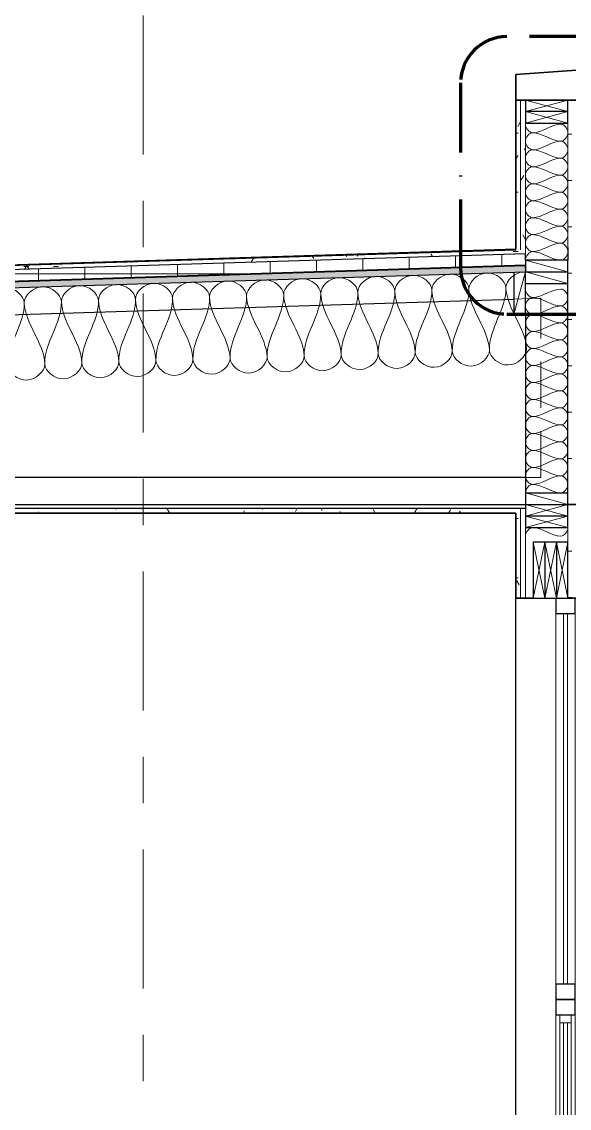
# Model space of a CAD drawing. Header units: inches. Extents: x 6 to 8416, y -388 to 6104.
# Drawn here: x 109.8 to 180.7, y 5890.4 to 6031.1 of the extents above; entities that cross this region are included whole.
import ezdxf

# ---------------------------------------------------------------- set-up
doc = ezdxf.new("R2010")
doc.units = ezdxf.units.IN
doc.header["$MEASUREMENT"] = 0
for name, pattern in [('Center 3_8_', [36, 18, -6, 6, -6]), ('Dash Dot 3_16_', [15, 9, -3, 0, -3]), ('Hidden 1_8_', [9, 6, -3])]:
    doc.linetypes.add(name, pattern=pattern)
for name, color, linetype, lineweight in [('A-ANNO-SYMB', 150, 'Continuous', 13), ('A-DETL', 90, 'Continuous', 13), ('A-DETL-GENF', 92, 'Continuous', 13), ('A-GLAZ', 151, 'Continuous', 25), ('A-GLAZ-SILL', 1, 'Continuous', 18), ('A-ROOF', 132, 'Continuous', 18), ('A-ROOF-PATT', 132, 'Continuous', 35), ('A-WALL', 113, 'Continuous', 25), ('A-WALL-PATT', 111, 'Continuous', 35), ('S-GRID', 1, 'Continuous', 13)]:
    doc.layers.add(name, color=color, linetype=linetype, lineweight=lineweight)
pattern_1 = [(0, (-751.9948, 5590.484), (7.68, 1.92), [0.6336, -5.126, 0.6336, -5.126, -30.72]), (0, (-751.9948, 5590.484), (7.68, 1.92), [-11.52, 0.6336, -10.886, 0.6336, -5.126, -13.44]), (0, (-751.9948, 5590.484), (7.68, 1.92), [-28.8, 0.6336, -3.206, 0.6336, -8.966]), (120, (-749.1148, 5591.444), (-5.5027688, 5.691075), [0.6336, -5.126, 0.6336, -5.126, -30.72]), (120, (-749.1148, 5591.444), (-5.5027688, 5.691075), [-11.52, 0.6336, -10.886, 0.6336, -5.126, -13.44]), (120, (-749.1148, 5591.444), (-5.5027688, 5.691075), [-28.8, 0.6336, -3.206, 0.6336, -8.966]), (240, (-748.1548, 5595.284), (-2.1772312, -7.611075), [0.6336, -5.126, 0.6336, -5.126, -30.72]), (240, (-748.1548, 5595.284), (-2.1772312, -7.611075), [-11.52, 0.6336, -10.886, 0.6336, -5.126, -13.44]), (240, (-748.1548, 5595.284), (-2.1772312, -7.611075), [-28.8, 0.6336, -3.206, 0.6336, -8.966])]
pattern_2 = [(0, (-751.995, 5590.484), (0, 60), [60, 0, 0, 0]), (284.036, (-711.195, 5602.484), (59.99915, -180.0005), [12.369, -235.017]), (284.036, (-713.595, 5602.484), (59.99915, -180.0005), [12.369, -235.017]), (284.036, (-715.995, 5602.484), (59.99915, -180.0005), [12.369, -235.017]), (284.036, (-747.195, 5614.484), (59.99915, -180.0005), [12.369, -235.017]), (284.036, (-749.595, 5614.484), (59.99915, -180.0005), [12.369, -235.017]), (284.036, (-751.995, 5614.484), (59.99915, -180.0005), [12.369, -235.017]), (284.036, (-729.195, 5626.484), (59.99915, -180.0005), [12.369, -235.017]), (284.036, (-731.595, 5626.484), (59.99915, -180.0005), [12.369, -235.017]), (284.036, (-733.995, 5626.484), (59.99915, -180.0005), [12.369, -235.017]), (284.036, (-711.195, 5638.484), (59.99915, -180.0005), [12.369, -235.017]), (284.036, (-713.595, 5638.484), (59.99915, -180.0005), [12.369, -235.017]), (284.036, (-715.995, 5638.484), (59.99915, -180.0005), [12.369, -235.017]), (284.036, (-747.195, 5650.484), (59.99915, -180.0005), [12.369, -235.017]), (284.036, (-749.595, 5650.484), (59.99915, -180.0005), [12.369, -235.017]), (284.036, (-751.995, 5650.484), (59.99915, -180.0005), [12.369, -235.017]), (0, (-751.995, 5596.484), (0, 60), [60, 0, 0, 0]), (0, (-751.995, 5602.484), (0, 60), [60, 0, 0, 0]), (0, (-751.995, 5608.484), (0, 60), [60, 0, 0, 0]), (0, (-751.995, 5614.484), (0, 60), [60, 0, 0, 0]), (0, (-751.995, 5620.484), (0, 60), [60, 0, 0, 0]), (0, (-751.995, 5626.484), (0, 60), [60, 0, 0, 0]), (0, (-751.995, 5632.484), (0, 60), [60, 0, 0, 0]), (0, (-751.995, 5638.484), (0, 60), [60, 0, 0, 0]), (0, (-751.995, 5644.484), (0, 60), [60, 0, 0, 0])]

# ---------------------------------------------------------------- blocks, each defined once
blk = doc.blocks.new('1-2 WD Adaptive - 4-0_x6_-6_-V1-WALL SECTION - PARKING EAST')
at = {"layer": 'A-GLAZ', "lineweight": 13}
for p, q in [((23.19, 5494.88), (23.19, 5572.88)), ((32.88, 5572.88), (32.88, 5494.88)), ((28.38, 5570.88), (28.38, 5522.88)), ((30.88, 5522.88), (30.88, 5570.88)), ((28.38, 5518.88), (28.38, 5496.88)), ((30.88, 5496.88), (30.88, 5518.88))]:
    blk.add_line(p, q, dxfattribs=at)
at = {"layer": 'A-GLAZ', "color": 7}
for p, q in [((28.38, 5572.88), (28.38, 5570.88)), ((30.88, 5572.88), (29.94, 5572.88)), ((30.88, 5570.88), (30.88, 5572.88)), ((28.38, 5570.88), (30.88, 5570.88)), ((30.88, 5522.88), (28.38, 5522.88)), ((28.38, 5522.88), (28.38, 5520.88)), ((30.88, 5520.88), (30.88, 5522.88)), ((30.88, 5520.88), (28.38, 5520.88)), ((28.38, 5520.88), (28.38, 5518.88)), ((28.38, 5520.88), (30.88, 5520.88)), ((30.88, 5518.88), (30.88, 5520.88)), ((28.38, 5518.88), (30.88, 5518.88)), ((30.88, 5496.88), (28.38, 5496.88)), ((28.38, 5496.88), (28.38, 5494.88)), ((30.88, 5494.88), (30.88, 5496.88)), ((29.94, 5494.88), (30.88, 5494.88))]:
    blk.add_line(p, q, dxfattribs=at)
at = {"layer": 'A-GLAZ', "lineweight": 18}
for p, q in [((29.88, 5570.88), (29.38, 5570.88)), ((29.38, 5570.88), (29.38, 5522.88)), ((29.88, 5522.88), (29.88, 5570.88)), ((29.38, 5522.88), (29.88, 5522.88)), ((29.88, 5517.88), (29.38, 5517.88)), ((29.38, 5517.88), (29.38, 5497.88)), ((29.88, 5497.88), (29.88, 5517.88)), ((29.38, 5497.88), (29.88, 5497.88))]:
    blk.add_line(p, q, dxfattribs=at)
at = {"layer": 'A-GLAZ-SILL'}
for p, q in [((30.38, 5518.88), (28.88, 5518.88)), ((28.88, 5518.88), (28.88, 5517.88)), ((28.88, 5517.88), (30.38, 5517.88)), ((28.88, 5517.88), (28.88, 5497.88)), ((30.38, 5517.88), (30.38, 5518.88)), ((30.38, 5497.88), (30.38, 5517.88)), ((28.88, 5497.88), (28.88, 5496.88)), ((30.38, 5497.88), (28.88, 5497.88)), ((28.88, 5496.88), (30.38, 5496.88)), ((30.38, 5496.88), (30.38, 5497.88))]:
    blk.add_line(p, q, dxfattribs=at)
blk = doc.blocks.new('06 Nominal Cut Lumber-Top-AM - 4_ W-20177404-WALL SECTION - PARKING EAST')
at = {"layer": 'A-DETL-GENF', "lineweight": 25}
for p, q in [((24.44, 5972.12), (-113.95, 5972.12)), ((-113.95, 5968.62), (24.44, 5968.62))]:
    blk.add_line(p, q, dxfattribs=at)
blk = doc.blocks.new('06 Nominal Cut Lumber-Top-AM - 4_ W-20177361-WALL SECTION - PARKING EAST')
at = {"layer": 'A-DETL-GENF', "lineweight": 25}
blk.add_line((-113.95, 5990.94), (22.94, 5995.22), dxfattribs=at)
blk = doc.blocks.new('06 Nominal Cut Lumber-Section-AM1 - 2x6 Section-V13-WALL SECTION - PARKING EAST')
at = {"layer": 'A-DETL-GENF', "lineweight": 25}
for p, q in [((24.44, 5968.62), (24.44, 5967.12)), ((29.94, 5967.12), (29.94, 5968.62))]:
    blk.add_line(p, q, dxfattribs=at)
at = {"layer": 'A-DETL-GENF'}
for p, q in [((24.44, 5968.62), (29.94, 5967.12)), ((24.44, 5967.12), (29.94, 5968.62))]:
    blk.add_line(p, q, dxfattribs=at)
blk = doc.blocks.new('06 Nominal Cut Lumber-Section-AM1 - 2x6 Section-V3-WALL SECTION - PARKING EAST')
at = {"layer": 'A-DETL-GENF', "lineweight": 25}
for p, q in [((24.44, 5733.12), (24.44, 5731.62)), ((29.94, 5733.12), (24.44, 5733.12)), ((29.94, 5731.62), (29.94, 5733.12)), ((24.44, 5731.62), (29.94, 5731.62))]:
    blk.add_line(p, q, dxfattribs=at)
at = {"layer": 'A-DETL-GENF'}
for p, q in [((24.44, 5733.12), (29.94, 5731.62)), ((24.44, 5731.62), (29.94, 5733.12))]:
    blk.add_line(p, q, dxfattribs=at)
blk = doc.blocks.new('06 Nominal Cut Lumber-Blocking-Section-AM1 - 2x6 Blocking-16986166-WALL SECTION - PARKING EAST')
at = {"layer": 'A-DETL-GENF', "lineweight": 25}
for p, q in [((24.44, 5970.12), (24.44, 5968.62)), ((29.94, 5968.62), (29.94, 5970.12)), ((24.44, 5968.62), (29.94, 5968.62))]:
    blk.add_line(p, q, dxfattribs=at)
at = {"layer": 'A-DETL-GENF'}
blk.add_line((24.44, 5970.12), (29.94, 5968.62), dxfattribs=at)
blk = doc.blocks.new('06 Nominal Cut Lumber-Top-AM - 6_ W-20154921-WALL SECTION - PARKING EAST')
at = {"layer": 'A-DETL-GENF', "lineweight": 25}
for p, q in [((29.94, 5970.12), (29.94, 5997.26)), ((24.44, 5993.26), (24.44, 5970.12)), ((24.44, 5970.12), (29.94, 5970.12))]:
    blk.add_line(p, q, dxfattribs=at)
blk = doc.blocks.new('06 Nominal Cut Lumber-Blocking-Section-AM1 - 2x6 Blocking-V14-WALL SECTION - PARKING EAST')
at = {"layer": 'A-DETL-GENF'}
blk.add_line((24.44, 5998.76), (29.94, 5997.26), dxfattribs=at)
at = {"layer": 'A-DETL-GENF', "lineweight": 25}
for p, q in [((29.94, 5997.26), (29.94, 5998.76)), ((24.44, 5997.26), (29.94, 5997.26))]:
    blk.add_line(p, q, dxfattribs=at)
blk = doc.blocks.new('06 Nominal Cut Lumber-Blocking-Section-AM1 - 2x6 Blocking-V15-WALL SECTION - PARKING EAST')
at = {"layer": 'A-DETL-GENF', "lineweight": 25}
for p, q in [((24.44, 6000.26), (24.44, 5998.76)), ((29.94, 6000.26), (24.44, 6000.26)), ((29.94, 5998.76), (29.94, 6000.26)), ((24.44, 5998.76), (29.94, 5998.76))]:
    blk.add_line(p, q, dxfattribs=at)
at = {"layer": 'A-DETL-GENF'}
blk.add_line((24.44, 6000.26), (29.94, 5998.76), dxfattribs=at)
blk = doc.blocks.new('06 Nominal Cut Lumber-Blocking-Section-AM1 - 2x6 Blocking-V16-WALL SECTION - PARKING EAST')
at = {"layer": 'A-DETL-GENF'}
blk.add_line((22.94, 5993.26), (24.44, 5998.76), dxfattribs=at)
at = {"layer": 'A-DETL-GENF', "lineweight": 25}
for p, q in [((22.94, 5998.72), (22.94, 5993.26)), ((24.44, 5993.26), (24.44, 5998.76)), ((22.94, 5993.26), (24.44, 5993.26))]:
    blk.add_line(p, q, dxfattribs=at)
blk = doc.blocks.new('06 Plywood-Roof Sheathing-Section-AM - 3_4_-20177304-WALL SECTION - PARKING EAST')
at = {"layer": 'A-DETL-GENF'}
h = blk.add_hatch(dxfattribs=at)
h.set_pattern_fill('FP_9', color=256, style=0, pattern_type=2)
h.set_pattern_definition([(1.79, (-262.408, 5989.4), (-0.062473, 1.999024), [2, 0, 0, 0]), (1.79, (-262.408, 5989.4), (-0.062473, 1.999024), [-2, 0, 0, 0, 0]), (285.826, (-261.061, 5989.842), (2.1863683, -5.9346992), [0.412, -7.834]), (285.826, (-261.141, 5989.84), (2.1863683, -5.9346992), [0.412, -7.834]), (285.826, (-261.221, 5989.837), (2.1863683, -5.9346992), [0.412, -7.834]), (285.826, (-262.273, 5990.205), (2.1863683, -5.9346992), [0.412, -7.834]), (285.826, (-262.353, 5990.202), (2.1863683, -5.9346992), [0.412, -7.834]), (285.826, (-262.433, 5990.2), (2.1863683, -5.9346992), [0.412, -7.834]), (285.826, (-261.686, 5990.623), (2.1863683, -5.9346992), [0.412, -7.834]), (285.826, (-261.766, 5990.621), (2.1863683, -5.9346992), [0.412, -7.834]), (285.826, (-261.846, 5990.618), (2.1863683, -5.9346992), [0.412, -7.834]), (285.826, (-261.099, 5991.042), (2.1863683, -5.9346992), [0.412, -7.834]), (285.826, (-261.179, 5991.039), (2.1863683, -5.9346992), [0.412, -7.834]), (285.826, (-261.259, 5991.037), (2.1863683, -5.9346992), [0.412, -7.834]), (285.826, (-262.311, 5991.404), (2.1863683, -5.9346992), [0.412, -7.834]), (285.826, (-262.391, 5991.402), (2.1863683, -5.9346992), [0.412, -7.834]), (285.826, (-262.471, 5991.399), (2.1863683, -5.9346992), [0.412, -7.834]), (1.79, (-262.414, 5989.6), (-0.062473, 1.999024), [2, 0, 0, 0]), (1.79, (-262.414, 5989.6), (-0.062473, 1.999024), [-2, 0, 0, 0, 0]), (1.79, (-262.421, 5989.8), (-0.062473, 1.999024), [2, 0, 0, 0]), (1.79, (-262.421, 5989.8), (-0.062473, 1.999024), [-2, 0, 0, 0, 0]), (1.79, (-262.427, 5990), (-0.062473, 1.999024), [2, 0, 0, 0]), (1.79, (-262.427, 5990), (-0.062473, 1.999024), [-2, 0, 0, 0, 0]), (1.79, (-262.433, 5990.2), (-0.062473, 1.999024), [2, 0, 0, 0]), (1.79, (-262.433, 5990.2), (-0.062473, 1.999024), [-2, 0, 0, 0, 0]), (1.79, (-262.439, 5990.399), (-0.062473, 1.999024), [2, 0, 0, 0]), (1.79, (-262.439, 5990.399), (-0.062473, 1.999024), [-2, 0, 0, 0, 0]), (1.79, (-262.446, 5990.599), (-0.062473, 1.999024), [2, 0, 0, 0]), (1.79, (-262.446, 5990.599), (-0.062473, 1.999024), [-2, 0, 0, 0, 0]), (1.79, (-262.452, 5990.799), (-0.062473, 1.999024), [2, 0, 0, 0]), (1.79, (-262.452, 5990.799), (-0.062473, 1.999024), [-2, 0, 0, 0, 0]), (1.79, (-262.458, 5990.999), (-0.062473, 1.999024), [2, 0, 0, 0]), (1.79, (-262.458, 5990.999), (-0.062473, 1.999024), [-2, 0, 0, 0, 0]), (1.79, (-262.464, 5991.199), (-0.062473, 1.999024), [2, 0, 0, 0]), (1.79, (-262.464, 5991.199), (-0.062473, 1.999024), [-2, 0, 0, 0, 0])])
h.paths.add_polyline_path([(-113.95, 5994.44), (24.44, 5998.76), (24.42, 5999.51), (-113.95, 5995.19)])
at = {"layer": 'A-DETL-GENF', "lineweight": 25}
for p, q in [((24.42, 5999.51), (-113.95, 5995.19)), ((24.42, 5999.51), (24.44, 5998.76)), ((-113.95, 5994.44), (24.44, 5998.76))]:
    blk.add_line(p, q, dxfattribs=at)
blk = doc.blocks.new('06 Nominal Cut Lumber-Section-AM1 - 2x8 Section-V23-WALL SECTION - PARKING EAST')
at = {"layer": 'A-DETL-GENF', "lineweight": 25}
for p, q in [((26.94, 5963.75), (25.44, 5963.75)), ((25.44, 5963.75), (25.44, 5956.5)), ((25.44, 5956.5), (26.94, 5956.5))]:
    blk.add_line(p, q, dxfattribs=at)
at = {"layer": 'A-DETL-GENF'}
for p, q in [((26.94, 5956.5), (25.44, 5963.75)), ((25.44, 5956.5), (26.94, 5963.75))]:
    blk.add_line(p, q, dxfattribs=at)
blk = doc.blocks.new('06 Nominal Cut Lumber-Section-AM1 - 2x8 Section-V2-WALL SECTION - PARKING EAST')
at = {"layer": 'A-DETL-GENF', "lineweight": 25}
for p, q in [((26.94, 5708), (25.44, 5708)), ((25.44, 5708), (25.44, 5700.75)), ((26.94, 5700.75), (26.94, 5708)), ((25.44, 5700.75), (26.94, 5700.75))]:
    blk.add_line(p, q, dxfattribs=at)
at = {"layer": 'A-DETL-GENF'}
for p, q in [((26.94, 5700.75), (25.44, 5708)), ((25.44, 5700.75), (26.94, 5708))]:
    blk.add_line(p, q, dxfattribs=at)

msp = doc.modelspace()

# ---------------------------------------------------------------- hatches: boundary and pattern name
at = {"layer": 'A-ROOF-PATT'}
msp.add_hatch(color=256, dxfattribs=at).paths.add_polyline_path([(36.66538982, 5997.27479835), (173.80738982, 6001.56048585), (173.80738982, 6001.68554687), (36.66538982, 5997.39985937), (36.66538982, 5997.32807304)])
at = {"layer": 'A-ROOF-PATT', "lineweight": 13}
h = msp.add_hatch(dxfattribs=at)
h.set_pattern_fill('FP_6', color=256, style=0, pattern_type=2)
h.set_pattern_definition(pattern_1)
h.paths.add_polyline_path([(36.66538982, 5996.77455427), (174.43238982, 6001.07977302), (174.43238982, 6001.5800171), (36.66538982, 5997.27479835), (36.66538982, 5997.06169962)])
h = msp.add_hatch(dxfattribs=at)
h.set_pattern_fill('FP_2', color=256, style=0, pattern_type=2)
h.set_pattern_definition([(0, (-751.995, 5590.484), (0, 6), []), (90, (-751.995, 5590.484), (-6, 4e-16), [])])
h.paths.add_polyline_path([(36.66538982, 5995.27382203), (175.05738982, 5999.59857203), (175.05738982, 6001.09930427), (36.66538982, 5996.77455427), (36.66538982, 5996.13358894)])
h = msp.add_hatch(dxfattribs=at)
h.set_pattern_fill('FP_3', color=256, style=0, pattern_type=2)
h.set_pattern_definition(pattern_2)
h.paths.add_polyline_path([(175.05738982, 5998.76416051), (175.05738982, 5999.47351101), (175.03524424, 5999.47281896), (175.053782, 5998.87961079)])
h = msp.add_hatch(dxfattribs=at)
h.set_pattern_fill('FP_6', color=256, style=0, pattern_type=2)
h.set_pattern_definition(pattern_1)
h.paths.add_polyline_path([(157.61038982, 5967.5), (173.80738982, 5967.5), (173.80738982, 5968.125), (36.66538982, 5968.125), (36.66538982, 5967.5), (133.42138982, 5967.5)])
at = {"layer": 'A-WALL-PATT', "lineweight": 13}
h = msp.add_hatch(dxfattribs=at)
h.set_pattern_fill('FP_6', color=256, style=0, pattern_type=2)
h.set_pattern_definition(pattern_1)
h.paths.add_polyline_path([(173.80738982, 6001.56048585), (174.43238982, 6001.5800171), (174.43238982, 6021), (173.80738982, 6021), (173.80738982, 6001.68554687)])
h = msp.add_hatch(dxfattribs=at)
h.set_pattern_fill('FP_6', color=256, style=0, pattern_type=2)
h.set_pattern_definition(pattern_1)
h.paths.add_polyline_path([(174.43238982, 6001.07977302), (175.05738982, 6001.09930427), (175.05738982, 6021), (174.43238982, 6021), (174.43238982, 6001.5800171)])
h = msp.add_hatch(dxfattribs=at)
h.set_pattern_fill('FP_3', color=256, style=0, pattern_type=2)
h.set_pattern_definition(pattern_2)
h.paths.add_polyline_path([(181.05738982, 5968.625), (181.05738982, 6021), (180.55738982, 6021), (180.55738982, 5968.625)])
h = msp.add_hatch(dxfattribs=at)
h.set_pattern_fill('FP_6', color=256, style=0, pattern_type=2)
h.set_pattern_definition(pattern_1)
h.paths.add_polyline_path([(174.43238982, 5859.5), (174.43238982, 5878.5), (173.80738982, 5878.5), (173.80738982, 5859.5)])
h.paths.add_polyline_path([(173.80738982, 5956.5), (174.43238982, 5956.5), (174.43238982, 5968.125), (173.80738982, 5968.125), (173.80738982, 5964.3573125)])
h = msp.add_hatch(dxfattribs=at)
h.set_pattern_fill('FP_6', color=256, style=0, pattern_type=2)
h.set_pattern_definition(pattern_1)
h.paths.add_polyline_path([(174.43238982, 5859.5), (175.05738982, 5859.5), (175.05738982, 5878.5), (174.43238982, 5878.5), (174.43238982, 5861)])
h.paths.add_polyline_path([(175.05738982, 5956.5), (175.05738982, 5968.125), (174.43238982, 5968.125), (174.43238982, 5956.5)])
h = msp.add_hatch(dxfattribs=at)
h.set_pattern_fill('FP_3', color=256, style=0, pattern_type=2)
h.set_pattern_definition(pattern_2)
h.paths.add_polyline_path([(181.05738982, 5859.5), (181.05738982, 5878.5), (180.55738982, 5878.5), (180.55738982, 5859.5)])
h.paths.add_polyline_path([(180.55738982, 5956.5), (181.05738982, 5956.5), (181.05738982, 5968.625), (180.55738982, 5968.625), (180.55738982, 5963.75)])

# ---------------------------------------------------------------- linework, layer by layer
at = {"layer": 'A-ANNO-SYMB', "linetype": 'Dash Dot 3_16_', "lineweight": 70}
for p, q in [((184.58656412, 6029.21679874), (172.66519984, 6029.21679874)), ((166.66519984, 6023.21679874), (166.66519984, 5999.27737109)), ((172.66519984, 5993.27737109), (184.58656412, 5993.27737109))]:
    msp.add_line(p, q, dxfattribs=at)
for centre, start, end in [((172.66519984, 6023.21679874), 90, 180), ((172.66519984, 5999.27737109), 180, 270)]:
    msp.add_arc(centre, 6, start, end, dxfattribs=at)
at = {"layer": 'A-DETL', "lineweight": 35}
for p, q in [((183.49488982, 6025), (173.80738982, 6024.32258401)), ((173.80738982, 6024.32258401), (173.80738982, 6021)), ((173.80738982, 6021), (183.49488982, 6021))]:
    msp.add_line(p, q, dxfattribs=at)
at = {"layer": 'A-DETL', "linetype": 'Hidden 1_8_'}
for p, q in [((173.44193631, 5995.21196902), (177.05738982, 5995.32495195)), ((177.05738982, 5972.125), (177.05738982, 5995.32495195)), ((175.05738982, 5972.125), (177.05738982, 5972.125))]:
    msp.add_line(p, q, dxfattribs=at)
at = {"layer": 'A-DETL'}
for points in [[(175.97405649, 6016.76416051), (175.54193568, 6016.76416051), (175.05738982, 6017.34561554), (175.05738982, 6017.86416051)], [(179.64072315, 6017.86416051), (178.38088532, 6017.86416051), (177.23389432, 6016.76416051), (175.97405649, 6016.76416051)], [(179.64072315, 6015.66416051), (180.07284396, 6015.66416051), (181.04193568, 6016.76416051), (180.07284396, 6017.86416051), (179.64072315, 6017.86416051)], [(175.97405649, 6014.56416051), (175.54193568, 6014.56416051), (174.57284396, 6015.66416051), (175.54193568, 6016.76416051), (175.97405649, 6016.76416051)], [(175.97405649, 6016.76416051), (177.23389432, 6016.76416051), (178.38088532, 6015.66416051), (179.64072315, 6015.66416051)], [(175.97405649, 6012.36416051), (175.54193568, 6012.36416051), (174.57284396, 6013.46416051), (175.54193568, 6014.56416051), (175.97405649, 6014.56416051)], [(179.64072315, 6015.66416051), (178.38088532, 6015.66416051), (177.23389432, 6014.56416051), (175.97405649, 6014.56416051)], [(175.97405649, 6014.56416051), (177.23389432, 6014.56416051), (178.38088532, 6013.46416051), (179.64072315, 6013.46416051)], [(179.64072315, 6013.46416051), (180.07284396, 6013.46416051), (181.04193568, 6014.56416051), (180.07284396, 6015.66416051), (179.64072315, 6015.66416051)], [(179.64072315, 6013.46416051), (178.38088532, 6013.46416051), (177.23389432, 6012.36416051), (175.97405649, 6012.36416051)], [(179.64072315, 6011.26416051), (180.07284396, 6011.26416051), (181.04193568, 6012.36416051), (180.07284396, 6013.46416051), (179.64072315, 6013.46416051)], [(175.97405649, 6010.16416051), (175.54193568, 6010.16416051), (174.57284396, 6011.26416051), (175.54193568, 6012.36416051), (175.97405649, 6012.36416051)], [(175.97405649, 6012.36416051), (177.23389432, 6012.36416051), (178.38088532, 6011.26416051), (179.64072315, 6011.26416051)], [(175.97405649, 6007.96416051), (175.54193568, 6007.96416051), (174.57284396, 6009.06416051), (175.54193568, 6010.16416051), (175.97405649, 6010.16416051)], [(179.64072315, 6011.26416051), (178.38088532, 6011.26416051), (177.23389432, 6010.16416051), (175.97405649, 6010.16416051)], [(175.97405649, 6010.16416051), (177.23389432, 6010.16416051), (178.38088532, 6009.06416051), (179.64072315, 6009.06416051)], [(179.64072315, 6009.06416051), (180.07284396, 6009.06416051), (181.04193568, 6010.16416051), (180.07284396, 6011.26416051), (179.64072315, 6011.26416051)], [(179.64072315, 6009.06416051), (178.38088532, 6009.06416051), (177.23389432, 6007.96416051), (175.97405649, 6007.96416051)], [(179.64072315, 6006.86416051), (180.07284396, 6006.86416051), (181.04193568, 6007.96416051), (180.07284396, 6009.06416051), (179.64072315, 6009.06416051)], [(175.97405649, 6005.76416051), (175.54193568, 6005.76416051), (174.57284396, 6006.86416051), (175.54193568, 6007.96416051), (175.97405649, 6007.96416051)], [(175.97405649, 6007.96416051), (177.23389432, 6007.96416051), (178.38088532, 6006.86416051), (179.64072315, 6006.86416051)], [(179.64072315, 6006.86416051), (178.38088532, 6006.86416051), (177.23389432, 6005.76416051), (175.97405649, 6005.76416051)], [(179.64072315, 6004.66416051), (180.07284396, 6004.66416051), (181.04193568, 6005.76416051), (180.07284396, 6006.86416051), (179.64072315, 6006.86416051)], [(175.97405649, 6003.56416051), (175.54193568, 6003.56416051), (174.57284396, 6004.66416051), (175.54193568, 6005.76416051), (175.97405649, 6005.76416051)], [(175.97405649, 6005.76416051), (177.23389432, 6005.76416051), (178.38088532, 6004.66416051), (179.64072315, 6004.66416051)], [(179.64072315, 6004.66416051), (178.38088532, 6004.66416051), (177.23389432, 6003.56416051), (175.97405649, 6003.56416051)], [(179.64072315, 6002.46416051), (180.07284396, 6002.46416051), (181.04193568, 6003.56416051), (180.07284396, 6004.66416051), (179.64072315, 6004.66416051)], [(175.97405649, 6001.36416051), (175.54193568, 6001.36416051), (174.57284396, 6002.46416051), (175.54193568, 6003.56416051), (175.97405649, 6003.56416051)], [(175.97405649, 6003.56416051), (177.23389432, 6003.56416051), (178.38088532, 6002.46416051), (179.64072315, 6002.46416051)], [(179.64072315, 6002.46416051), (178.38088532, 6002.46416051), (177.23389432, 6001.36416051), (175.97405649, 6001.36416051)], [(179.64072315, 6000.26416051), (180.07284396, 6000.26416051), (181.04193568, 6001.36416051), (180.07284396, 6002.46416051), (179.64072315, 6002.46416051)], [(175.05738982, 6000.26416051), (175.05738982, 6000.78270549), (175.54193568, 6001.36416051), (175.97405649, 6001.36416051)], [(175.97405649, 6001.36416051), (177.23389432, 6001.36416051), (178.38088532, 6000.26416051), (179.64072315, 6000.26416051)], [(134.15235811, 5995.48490195), (134.1229097, 5996.42725097), (136.45569649, 5998.61556464), (138.92056767, 5996.57717778), (138.95001607, 5995.63482876)], [(138.95001607, 5995.63482876), (138.92056767, 5996.57717778), (141.25335445, 5998.76549145), (143.71822563, 5996.72710459), (143.74767404, 5995.78475557)], [(143.74767404, 5995.78475557), (143.71822563, 5996.72710459), (146.05101242, 5998.91541826), (148.5158836, 5996.87703141), (148.545332, 5995.93468238)], [(148.545332, 5995.93468238), (148.5158836, 5996.87703141), (150.84867038, 5999.06534507), (153.31354156, 5997.02695822), (153.34298997, 5996.08460919)], [(153.34298997, 5996.08460919), (153.31354156, 5997.02695822), (155.64632835, 5999.21527188), (158.11119953, 5997.17688503), (158.14064793, 5996.23453601)], [(158.14064793, 5996.23453601), (158.11119953, 5997.17688503), (160.44398631, 5999.36519869), (162.90885749, 5997.32681184), (162.9383059, 5996.38446282)], [(162.9383059, 5996.38446282), (162.90885749, 5997.32681184), (165.24164428, 5999.5151255), (167.70651546, 5997.47673865), (167.73596386, 5996.53438963)], [(167.73596386, 5996.53438963), (167.70651546, 5997.47673865), (170.03930224, 5999.66505232), (172.50417342, 5997.62666546), (172.53362183, 5996.68431644)], [(172.53362183, 5996.68431644), (172.50417342, 5997.62666546), (173.73916248, 5998.72296591), (174.86998131, 5998.758304)], [(105.36641032, 5994.58534108), (105.33696191, 5995.5276901), (107.6697487, 5997.71600377), (110.13461987, 5995.67761691), (110.16406828, 5994.73526789)], [(110.16406828, 5994.73526789), (110.13461987, 5995.67761691), (112.46740666, 5997.86593058), (114.93227784, 5995.82754373), (114.96172625, 5994.8851947)], [(114.96172625, 5994.8851947), (114.93227784, 5995.82754373), (117.26506463, 5998.01585739), (119.7299358, 5995.97747054), (119.75938421, 5995.03512151)], [(119.75938421, 5995.03512151), (119.7299358, 5995.97747054), (122.06272259, 5998.1657842), (124.52759377, 5996.12739735), (124.55704218, 5995.18504833)], [(124.55704218, 5995.18504833), (124.52759377, 5996.12739735), (126.86038056, 5998.31571101), (129.32525173, 5996.27732416), (129.35470014, 5995.33497514)], [(129.35470014, 5995.33497514), (129.32525173, 5996.27732416), (131.65803852, 5998.46563782), (134.1229097, 5996.42725097), (134.15235811, 5995.48490195)], [(153.34298997, 5996.08460919), (153.42884609, 5993.33721328), (151.10818288, 5990.76094509), (151.194039, 5988.01354918)], [(155.99169697, 5988.16347599), (155.90584085, 5990.9108719), (153.42884609, 5993.33721328), (153.34298997, 5996.08460919)], [(158.14064793, 5996.23453601), (158.22650406, 5993.4871401), (155.90584085, 5990.9108719), (155.99169697, 5988.16347599)], [(160.78935493, 5988.3134028), (160.70349881, 5991.06079871), (158.22650406, 5993.4871401), (158.14064793, 5996.23453601)], [(162.9383059, 5996.38446282), (163.02416202, 5993.63706691), (160.70349881, 5991.06079871), (160.78935493, 5988.3134028)], [(165.5870129, 5988.46332961), (165.50115678, 5991.21072552), (163.02416202, 5993.63706691), (162.9383059, 5996.38446282)], [(167.73596386, 5996.53438963), (167.82181999, 5993.78699372), (165.50115678, 5991.21072552), (165.5870129, 5988.46332961)], [(170.38467087, 5988.61325643), (170.29881474, 5991.36065233), (167.82181999, 5993.78699372), (167.73596386, 5996.53438963)], [(172.53362183, 5996.68431644), (172.61947795, 5993.93692053), (170.29881474, 5991.36065233), (170.38467087, 5988.61325643)], [(175.18232883, 5988.76318324), (175.09647271, 5991.51057915), (172.61947795, 5993.93692053), (172.53362183, 5996.68431644)], [(175.97405649, 5995.425), (175.54193568, 5995.425), (175.05738982, 5996.00645503), (175.05738982, 5996.525)], [(179.64072315, 5996.525), (178.38088532, 5996.525), (177.23389432, 5995.425), (175.97405649, 5995.425)], [(179.64072315, 5994.325), (180.07284396, 5994.325), (181.04193568, 5995.425), (180.07284396, 5996.525), (179.64072315, 5996.525)], [(110.16406828, 5994.73526789), (110.2499244, 5991.98787198), (107.9292612, 5989.41160379), (108.01511732, 5986.66420788)], [(112.81277528, 5986.81413469), (112.72691916, 5989.5615306), (110.2499244, 5991.98787198), (110.16406828, 5994.73526789)], [(114.96172625, 5994.8851947), (115.04758237, 5992.13779879), (112.72691916, 5989.5615306), (112.81277528, 5986.81413469)], [(117.61043325, 5986.9640615), (117.52457713, 5989.71145741), (115.04758237, 5992.13779879), (114.96172625, 5994.8851947)], [(119.75938421, 5995.03512151), (119.84524033, 5992.28772561), (117.52457713, 5989.71145741), (117.61043325, 5986.9640615)], [(122.40809121, 5987.11398831), (122.32223509, 5989.86138422), (119.84524033, 5992.28772561), (119.75938421, 5995.03512151)], [(124.55704218, 5995.18504833), (124.6428983, 5992.43765242), (122.32223509, 5989.86138422), (122.40809121, 5987.11398831)], [(127.20574918, 5987.26391512), (127.11989306, 5990.01131103), (124.6428983, 5992.43765242), (124.55704218, 5995.18504833)], [(129.35470014, 5995.33497514), (129.44055626, 5992.58757923), (127.11989306, 5990.01131103), (127.20574918, 5987.26391512)], [(132.00340714, 5987.41384193), (131.91755102, 5990.16123784), (129.44055626, 5992.58757923), (129.35470014, 5995.33497514)], [(134.15235811, 5995.48490195), (134.23821423, 5992.73750604), (131.91755102, 5990.16123784), (132.00340714, 5987.41384193)], [(136.80106511, 5987.56376875), (136.71520899, 5990.31116465), (134.23821423, 5992.73750604), (134.15235811, 5995.48490195)], [(138.95001607, 5995.63482876), (139.03587219, 5992.88743285), (136.71520899, 5990.31116465), (136.80106511, 5987.56376875)], [(141.59872307, 5987.71369556), (141.51286695, 5990.46109147), (139.03587219, 5992.88743285), (138.95001607, 5995.63482876)], [(143.74767404, 5995.78475557), (143.83353016, 5993.03735966), (141.51286695, 5990.46109147), (141.59872307, 5987.71369556)], [(146.39638104, 5987.86362237), (146.31052492, 5990.61101828), (143.83353016, 5993.03735966), (143.74767404, 5995.78475557)], [(148.545332, 5995.93468238), (148.63118812, 5993.18728647), (146.31052492, 5990.61101828), (146.39638104, 5987.86362237)], [(151.194039, 5988.01354918), (151.10818288, 5990.76094509), (148.63118812, 5993.18728647), (148.545332, 5995.93468238)], [(175.97405649, 5993.225), (175.54193568, 5993.225), (174.57284396, 5994.325), (175.54193568, 5995.425), (175.97405649, 5995.425)], [(175.97405649, 5995.425), (177.23389432, 5995.425), (178.38088532, 5994.325), (179.64072315, 5994.325)], [(179.64072315, 5994.325), (178.38088532, 5994.325), (177.23389432, 5993.225), (175.97405649, 5993.225)], [(179.64072315, 5992.125), (180.07284396, 5992.125), (181.04193568, 5993.225), (180.07284396, 5994.325), (179.64072315, 5994.325)], [(175.97405649, 5991.025), (175.54193568, 5991.025), (174.57284396, 5992.125), (175.54193568, 5993.225), (175.97405649, 5993.225)], [(175.97405649, 5993.225), (177.23389432, 5993.225), (178.38088532, 5992.125), (179.64072315, 5992.125)], [(179.64072315, 5992.125), (178.38088532, 5992.125), (177.23389432, 5991.025), (175.97405649, 5991.025)], [(179.64072315, 5989.925), (180.07284396, 5989.925), (181.04193568, 5991.025), (180.07284396, 5992.125), (179.64072315, 5992.125)], [(175.97405649, 5988.825), (175.54193568, 5988.825), (174.57284396, 5989.925), (175.54193568, 5991.025), (175.97405649, 5991.025)], [(175.97405649, 5991.025), (177.23389432, 5991.025), (178.38088532, 5989.925), (179.64072315, 5989.925)], [(179.64072315, 5989.925), (178.38088532, 5989.925), (177.23389432, 5988.825), (175.97405649, 5988.825)], [(179.64072315, 5987.725), (180.07284396, 5987.725), (181.04193568, 5988.825), (180.07284396, 5989.925), (179.64072315, 5989.925)], [(136.80106511, 5987.56376875), (136.83051352, 5986.62141972), (139.29538469, 5984.58303287), (141.62817148, 5986.77134653), (141.59872307, 5987.71369556)], [(141.59872307, 5987.71369556), (141.62817148, 5986.77134653), (144.09304266, 5984.73295968), (146.42582945, 5986.92127335), (146.39638104, 5987.86362237)], [(146.39638104, 5987.86362237), (146.42582945, 5986.92127335), (148.89070062, 5984.88288649), (151.22348741, 5987.07120016), (151.194039, 5988.01354918)], [(151.194039, 5988.01354918), (151.22348741, 5987.07120016), (153.68835859, 5985.0328133), (156.02114538, 5987.22112697), (155.99169697, 5988.16347599)], [(155.99169697, 5988.16347599), (156.02114538, 5987.22112697), (158.48601655, 5985.18274011), (160.81880334, 5987.37105378), (160.78935493, 5988.3134028)], [(160.78935493, 5988.3134028), (160.81880334, 5987.37105378), (163.28367452, 5985.33266693), (165.61646131, 5987.52098059), (165.5870129, 5988.46332961)], [(165.5870129, 5988.46332961), (165.61646131, 5987.52098059), (168.08133248, 5985.48259374), (170.41411927, 5987.6709074), (170.38467087, 5988.61325643)], [(170.38467087, 5988.61325643), (170.41411927, 5987.6709074), (172.87899045, 5985.63252055), (175.21177724, 5987.82083421), (175.18232883, 5988.76318324)], [(175.97405649, 5986.625), (175.54193568, 5986.625), (174.57284396, 5987.725), (175.54193568, 5988.825), (175.97405649, 5988.825)], [(175.97405649, 5988.825), (177.23389432, 5988.825), (178.38088532, 5987.725), (179.64072315, 5987.725)], [(179.64072315, 5987.725), (178.38088532, 5987.725), (177.23389432, 5986.625), (175.97405649, 5986.625)], [(179.64072315, 5985.525), (180.07284396, 5985.525), (181.04193568, 5986.625), (180.07284396, 5987.725), (179.64072315, 5987.725)], [(108.01511732, 5986.66420788), (108.04456572, 5985.72185885), (110.5094369, 5983.683472), (112.84222369, 5985.87178567), (112.81277528, 5986.81413469)], [(112.81277528, 5986.81413469), (112.84222369, 5985.87178567), (115.30709487, 5983.83339881), (117.63988165, 5986.02171248), (117.61043325, 5986.9640615)], [(117.61043325, 5986.9640615), (117.63988165, 5986.02171248), (120.10475283, 5983.98332562), (122.43753962, 5986.17163929), (122.40809121, 5987.11398831)], [(122.40809121, 5987.11398831), (122.43753962, 5986.17163929), (124.9024108, 5984.13325244), (127.23519758, 5986.3215661), (127.20574918, 5987.26391512)], [(127.20574918, 5987.26391512), (127.23519758, 5986.3215661), (129.70006876, 5984.28317925), (132.03285555, 5986.47149291), (132.00340714, 5987.41384193)], [(132.00340714, 5987.41384193), (132.03285555, 5986.47149291), (134.49772673, 5984.43310606), (136.83051352, 5986.62141972), (136.80106511, 5987.56376875)], [(175.97405649, 5984.425), (175.54193568, 5984.425), (174.57284396, 5985.525), (175.54193568, 5986.625), (175.97405649, 5986.625)], [(175.97405649, 5986.625), (177.23389432, 5986.625), (178.38088532, 5985.525), (179.64072315, 5985.525)], [(179.64072315, 5985.525), (178.38088532, 5985.525), (177.23389432, 5984.425), (175.97405649, 5984.425)], [(179.64072315, 5983.325), (180.07284396, 5983.325), (181.04193568, 5984.425), (180.07284396, 5985.525), (179.64072315, 5985.525)], [(175.97405649, 5982.225), (175.54193568, 5982.225), (174.57284396, 5983.325), (175.54193568, 5984.425), (175.97405649, 5984.425)], [(175.97405649, 5984.425), (177.23389432, 5984.425), (178.38088532, 5983.325), (179.64072315, 5983.325)], [(175.97405649, 5980.025), (175.54193568, 5980.025), (174.57284396, 5981.125), (175.54193568, 5982.225), (175.97405649, 5982.225)], [(179.64072315, 5983.325), (178.38088532, 5983.325), (177.23389432, 5982.225), (175.97405649, 5982.225)], [(175.97405649, 5982.225), (177.23389432, 5982.225), (178.38088532, 5981.125), (179.64072315, 5981.125)], [(179.64072315, 5981.125), (180.07284396, 5981.125), (181.04193568, 5982.225), (180.07284396, 5983.325), (179.64072315, 5983.325)], [(179.64072315, 5981.125), (178.38088532, 5981.125), (177.23389432, 5980.025), (175.97405649, 5980.025)], [(179.64072315, 5978.925), (180.07284396, 5978.925), (181.04193568, 5980.025), (180.07284396, 5981.125), (179.64072315, 5981.125)], [(175.97405649, 5977.825), (175.54193568, 5977.825), (174.57284396, 5978.925), (175.54193568, 5980.025), (175.97405649, 5980.025)], [(175.97405649, 5980.025), (177.23389432, 5980.025), (178.38088532, 5978.925), (179.64072315, 5978.925)], [(175.97405649, 5975.625), (175.54193568, 5975.625), (174.57284396, 5976.725), (175.54193568, 5977.825), (175.97405649, 5977.825)], [(179.64072315, 5978.925), (178.38088532, 5978.925), (177.23389432, 5977.825), (175.97405649, 5977.825)], [(175.97405649, 5977.825), (177.23389432, 5977.825), (178.38088532, 5976.725), (179.64072315, 5976.725)], [(179.64072315, 5976.725), (180.07284396, 5976.725), (181.04193568, 5977.825), (180.07284396, 5978.925), (179.64072315, 5978.925)], [(179.64072315, 5976.725), (178.38088532, 5976.725), (177.23389432, 5975.625), (175.97405649, 5975.625)], [(179.64072315, 5974.525), (180.07284396, 5974.525), (181.04193568, 5975.625), (180.07284396, 5976.725), (179.64072315, 5976.725)], [(175.97405649, 5973.425), (175.54193568, 5973.425), (174.57284396, 5974.525), (175.54193568, 5975.625), (175.97405649, 5975.625)], [(175.97405649, 5975.625), (177.23389432, 5975.625), (178.38088532, 5974.525), (179.64072315, 5974.525)], [(179.64072315, 5974.525), (178.38088532, 5974.525), (177.23389432, 5973.425), (175.97405649, 5973.425)], [(179.64072315, 5972.325), (180.07284396, 5972.325), (181.04193568, 5973.425), (180.07284396, 5974.525), (179.64072315, 5974.525)], [(175.97405649, 5971.225), (175.54193568, 5971.225), (174.57284396, 5972.325), (175.54193568, 5973.425), (175.97405649, 5973.425)], [(175.97405649, 5973.425), (177.23389432, 5973.425), (178.38088532, 5972.325), (179.64072315, 5972.325)], [(179.64072315, 5972.325), (178.38088532, 5972.325), (177.23389432, 5971.225), (175.97405649, 5971.225)], [(179.64072315, 5970.125), (180.07284396, 5970.125), (181.04193568, 5971.225), (180.07284396, 5972.325), (179.64072315, 5972.325)], [(175.05738982, 5970.125), (175.05738982, 5970.64354497), (175.54193568, 5971.225), (175.97405649, 5971.225)], [(175.97405649, 5971.225), (177.23389432, 5971.225), (178.38088532, 5970.125), (179.64072315, 5970.125)], [(175.97405649, 5965.625), (175.54193568, 5965.625), (175.05738982, 5965.04354497), (175.05738982, 5964.525)], [(179.64072315, 5964.525), (178.38088532, 5964.525), (177.23389432, 5965.625), (175.97405649, 5965.625)], [(180.55738982, 5965.625), (180.55738982, 5965.10645503), (180.07284396, 5964.525), (179.64072315, 5964.525)]]:
    msp.add_open_spline(points, degree=3, dxfattribs=at)
at = {"layer": 'A-ROOF', "lineweight": 35}
for p, q in [((173.80738982, 6001.68554687), (36.66538982, 5997.39985937)), ((36.66538982, 5967.5), (173.80738982, 5967.5))]:
    msp.add_line(p, q, dxfattribs=at)
at = {"layer": 'A-ROOF', "lineweight": 25}
for p, q in [((173.80738982, 6001.56048585), (36.66538982, 5997.27479835)), ((175.05738982, 6001.09930427), (36.66538982, 5996.77455427)), ((173.80738982, 6001.56048585), (173.80738982, 6001.68554687)), ((175.05738982, 6000.26416051), (175.05738982, 6001.09930427)), ((175.05738982, 5999.59857203), (36.66538982, 5995.27382203)), ((175.05738982, 5999.47351101), (175.03524424, 5999.47281896)), ((36.66538982, 5968.125), (175.05738982, 5968.125))]:
    msp.add_line(p, q, dxfattribs=at)
at = {"layer": 'A-WALL', "lineweight": 35}
for p, q in [((173.80738982, 6021), (173.80738982, 6001.68554687)), ((183.49488982, 5968.625), (180.55738982, 5968.625)), ((173.80738982, 5967.5), (173.80738982, 5956.5)), ((173.80738982, 5956.5), (176.05738982, 5956.5)), ((180.55738982, 5956.5), (183.49488982, 5956.5))]:
    msp.add_line(p, q, dxfattribs=at)
at = {"layer": 'A-WALL', "lineweight": 13}
for p, q in [((174.43238982, 6021), (174.43238982, 6001.5800171)), ((175.05738982, 6018), (175.05738982, 6001.09930427)), ((180.55738982, 6018), (180.55738982, 6001.89648437)), ((174.43238982, 5968.125), (174.43238982, 5956.5)), ((175.05738982, 5965.625), (175.05738982, 5956.5)), ((180.55738982, 5965.625), (180.55738982, 5963.75))]:
    msp.add_line(p, q, dxfattribs=at)
at = {"layer": 'A-WALL'}
for p, q in [((180.55738982, 6001.89648437), (180.55738982, 6000.26416051)), ((173.80738982, 5878.5), (173.80738982, 5956.5))]:
    msp.add_line(p, q, dxfattribs=at)
at = {"layer": 'S-GRID', "linetype": 'Center 3_8_'}
msp.add_line((125.55738982, 4933.93567916), (125.55738982, 6085.98533367), dxfattribs=at)

# ---------------------------------------------------------------- block references
at = {"layer": 'A-DETL-GENF'}
for name, p in [('06 Nominal Cut Lumber-Section-AM1 - 2x6 Section-V13-WALL SECTION - PARKING EAST', (150.61816661, 52.375)), ('06 Nominal Cut Lumber-Section-AM1 - 2x6 Section-V3-WALL SECTION - PARKING EAST', (150.61816661, 286.375)), ('06 Plywood-Roof Sheathing-Section-AM - 3_4_-20177304-WALL SECTION - PARKING EAST', (150.61816661, 0)), ('06 Nominal Cut Lumber-Blocking-Section-AM1 - 2x6 Blocking-V15-WALL SECTION - PARKING EAST', (150.61816661, 0)), ('06 Nominal Cut Lumber-Blocking-Section-AM1 - 2x6 Blocking-V16-WALL SECTION - PARKING EAST', (150.61816661, 0)), ('06 Nominal Cut Lumber-Blocking-Section-AM1 - 2x6 Blocking-V14-WALL SECTION - PARKING EAST', (150.61816661, 0)), ('06 Nominal Cut Lumber-Top-AM - 6_ W-20154921-WALL SECTION - PARKING EAST', (150.61816661, 0)), ('06 Nominal Cut Lumber-Top-AM - 4_ W-20177361-WALL SECTION - PARKING EAST', (150.61816661, 0)), ('06 Nominal Cut Lumber-Top-AM - 4_ W-20177404-WALL SECTION - PARKING EAST', (150.61816661, 0)), ('06 Nominal Cut Lumber-Blocking-Section-AM1 - 2x6 Blocking-16986166-WALL SECTION - PARKING EAST', (150.61816661, 0)), ('06 Nominal Cut Lumber-Section-AM1 - 2x6 Section-V13-WALL SECTION - PARKING EAST', (150.61816661, 0)), ('06 Nominal Cut Lumber-Section-AM1 - 2x6 Section-V3-WALL SECTION - PARKING EAST', (150.61816661, 234)), ('06 Nominal Cut Lumber-Section-AM1 - 2x8 Section-V23-WALL SECTION - PARKING EAST', (150.61816661, 0)), ('06 Nominal Cut Lumber-Section-AM1 - 2x8 Section-V23-WALL SECTION - PARKING EAST', (152.11816661, 0)), ('06 Nominal Cut Lumber-Section-AM1 - 2x8 Section-V2-WALL SECTION - PARKING EAST', (153.61816661, 255.75))]:
    msp.add_blockref(name, p, dxfattribs=at)
at = {"layer": 'A-GLAZ', "lineweight": 13}
msp.add_blockref('1-2 WD Adaptive - 4-0_x6_-6_-V1-WALL SECTION - PARKING EAST', (150.61816661, 383.625), dxfattribs=at)

doc.saveas('drawing.dxf')
